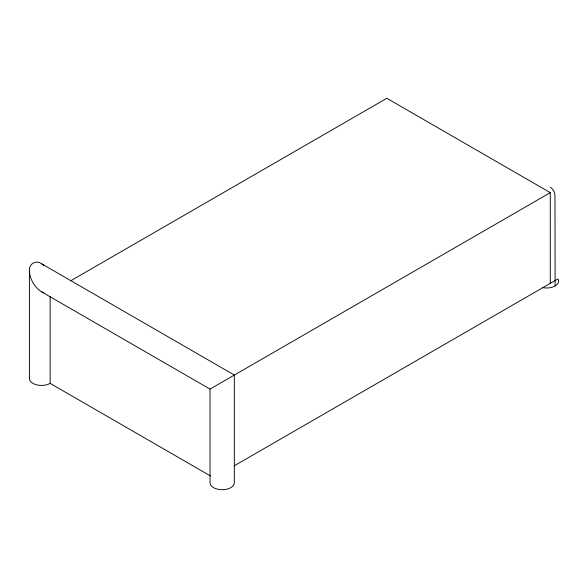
<?xml version="1.0" encoding="UTF-8"?>
<svg xmlns="http://www.w3.org/2000/svg" width="588" height="588" viewBox="0 0 588 588"><rect width="100%" height="100%" fill="white"/><g stroke="black" fill="none" stroke-linecap="round" stroke-linejoin="round"><path stroke-width="0.88" d="M29.4 270.774C28.489 263.997 36.14 259.58 41.55 263.755L234.333 375.063L234.333 482.704A12.15 7.012 0 0 1 222.183 489.716A12.15 7.012 0 0 1 210.034 482.704L210.034 389.087L41.55 291.817C34.486 287.275 29.804 279.168 29.4 270.774L29.4 378.415M70.788 280.748L386.83 98.284L550.28 192.651L550.28 283.357M210.034 389.087L550.28 192.651M234.267 465.806L557.983 278.91A11.936 6.894 0 0 1 555.116 285.996A11.936 6.894 0 0 1 542.842 287.65M41.55 291.817L43.909 292.824M29.584 377.195A12.15 7.012 0 0 0 35.941 384.64A12.15 7.012 0 0 0 50.142 383.376L210.416 475.912M41.55 263.755L44.063 265.592M555.116 285.996L554.984 195.363A6.652 3.844 60 0 0 550.28 187.219M50.142 296.337L50.142 383.376"/></g></svg>
